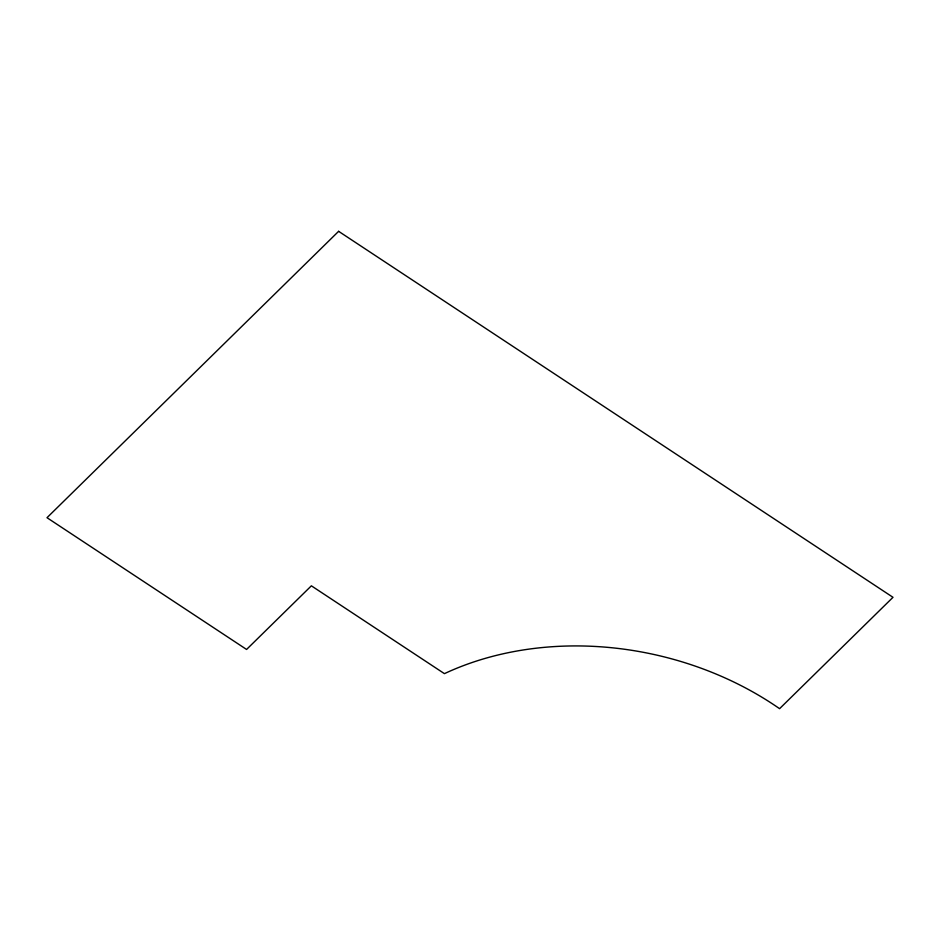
<?xml version="1.0" encoding="UTF-8"?>
<svg xmlns="http://www.w3.org/2000/svg" width="940" height="940" viewBox="0 0 940 940"><rect width="100%" height="100%" fill="white"/><g stroke="black" fill="none" stroke-linecap="round" stroke-linejoin="round"><path stroke-width="1.41" d="M338.623 231.322L47 517.705L246.574 649.458L311.375 585.82L444.432 673.651A283.704 217.645 12.5 0 1 779.589 708.678L893 597.311L338.623 231.322"/></g></svg>
